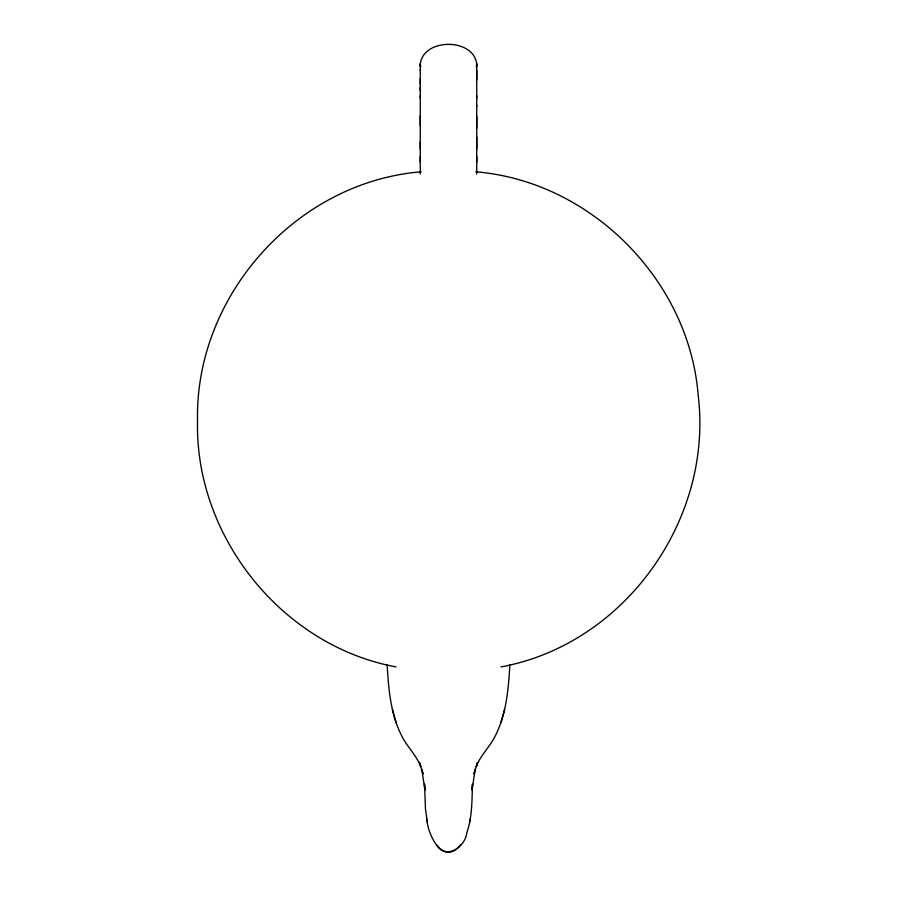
<?xml version="1.0" encoding="UTF-8"?>
<svg xmlns="http://www.w3.org/2000/svg" width="897" height="897" viewBox="0 0 897 897"><rect width="100%" height="100%" fill="white"/><g stroke="black" fill="none" stroke-linecap="round" stroke-linejoin="round"><path stroke-width="1.35" d="M420.267 162.413L420.267 141.704M420.267 125.872L420.267 115.657M420.267 98.098L420.267 87.166M420.267 84.273L420.267 78.723M420.267 70.291L420.267 65.313M420.267 64.337C422.891 37.685 474.109 37.685 476.733 64.337M476.733 174.029L476.733 156.313M476.733 149.238L476.733 137.062M476.733 128.316L476.733 116.162M476.733 106.407L476.733 95.575M476.733 80.024L476.733 70.291M476.733 66.311L476.733 64.079M509.855 664.778C508.408 689.625 506.312 715.683 494.191 737.951C488.742 747.84 480.355 755.947 476.206 766.565L477.596 762.428L473.896 774.033L475.163 769.48L472.091 790.111L472.461 784.068C471.934 800.359 472.259 817.1 466.844 832.708C465.274 846.903 446.179 860.358 436.491 844.985M476.296 67.185L476.733 63.676M469.748 821.966L470.174 819.096M500.829 723.016L504.585 709.516M460.509 844.985C443.196 866.267 427.723 835.129 426.826 819.096M500.975 666.908C624.727 644.203 713.373 519.509 698.191 395.319C689.154 280.234 590.899 181.295 475.802 171.809M421.198 171.809C296.201 181.945 194.593 296.201 197.531 421.298C194.974 536.765 282.129 645.874 396.026 666.908M387.145 664.778C388.592 689.625 390.688 715.683 402.809 737.951C408.258 747.84 416.645 755.947 420.794 766.565L419.404 762.428L423.104 774.033L421.837 769.48L424.909 790.111L424.539 784.068L425.447 808.612L427.252 821.966M392.415 709.516L396.171 723.016M420.704 67.185L420.267 63.676L420.267 66.311M476.733 65.313L476.733 98.098M476.733 105.241L476.733 162.413M420.267 69.585L420.267 90.732M420.267 95.575L420.267 149.238M420.267 156.313L420.267 174.029"/></g></svg>
